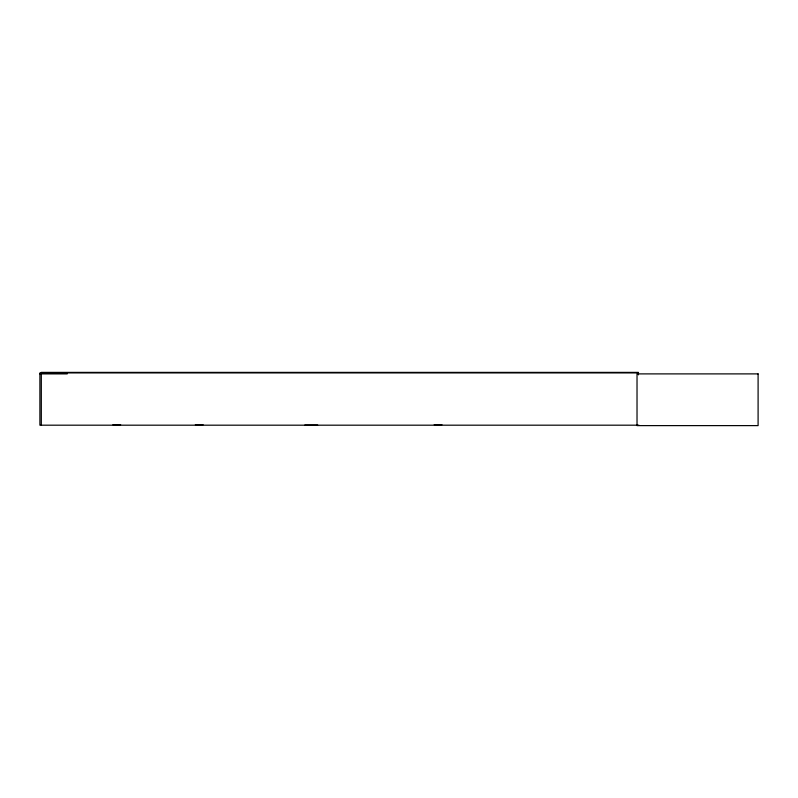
<?xml version="1.0" encoding="UTF-8"?>
<svg xmlns="http://www.w3.org/2000/svg" width="798" height="798" viewBox="0 0 798 798"><rect width="100%" height="100%" fill="white"/><g stroke="black" fill="none" stroke-linecap="round" stroke-linejoin="round"><path stroke-width="1.2" d="M196.717 425.164L197.246 425.125M199.38 425.075L198.732 425.125M637.023 372.925L39.9 372.925L39.9 425.184L638.919 425.184M39.9 373.893L67.271 373.893M304.796 425.075L317.694 425.075M638.43 374.841L638.43 372.387L41.306 372.387L41.306 425.184M441.952 424.745L434.192 424.745M203.091 424.745L195.34 424.745M120.658 424.745L112.897 424.745M758.1 373.893L637.023 373.893L637.023 425.613L758.1 425.613L758.1 373.893"/></g></svg>
